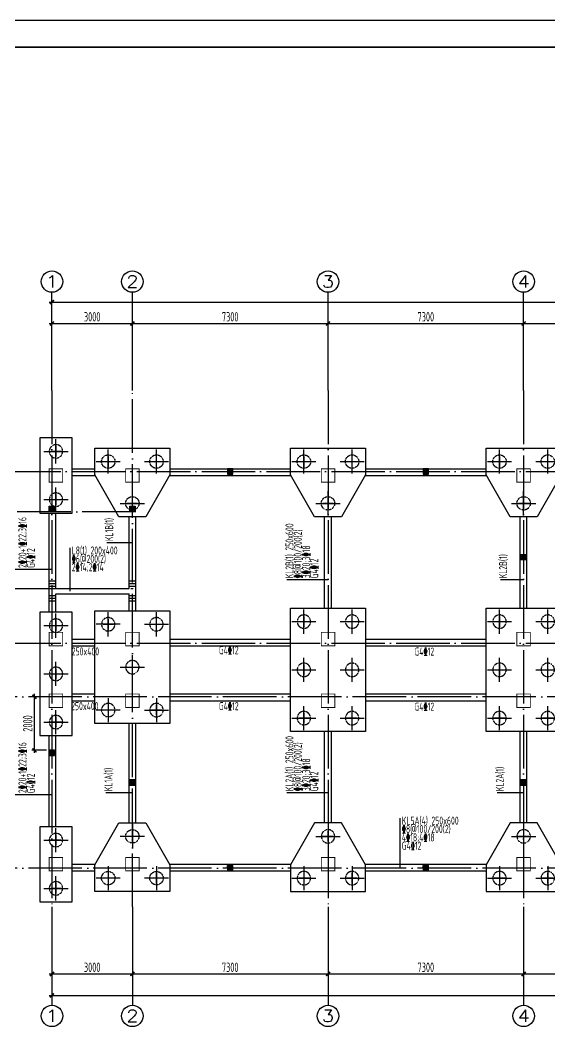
# Model space of a CAD drawing. Extents: x -472319 to -112444, y -516749 to -5704.
# Drawn here: x -418415 to -398671, y -236337 to -198211 of the extents above; entities that cross this region are included whole.
import ezdxf
from ezdxf.enums import TextEntityAlignment as Align

# ---------------------------------------------------------------- set-up
doc = ezdxf.new("R2010")
doc.units = 0
doc.header["$LTSCALE"] = 100
doc.header["$MEASUREMENT"] = 0
for name, pattern in [('CENTER', [2, 1.25, -0.25, 0.25, -0.25]), ('DASHED', [0.75, 0.5, -0.25]), ('DOTE', [2.42, 2, -0.2, 0.02, -0.2])]:
    doc.linetypes.add(name, pattern=pattern)
for name, color, linetype in [('AXIS', 3, 'Continuous'), ('AXIS_TEXT', 7, 'Continuous'), ('COLUMN', 9, 'Continuous'), ('CT', 255, 'Continuous'), ('DOTE', 1, 'CENTER'), ('FRAME', 3, 'Continuous'), ('PILE_DASH', 9, 'DASHED'), ('S_BEAM', 4, 'Continuous'), ('S_BEAMDIMLOCAL', 7, 'Continuous'), ('S_BEAMDIMMASS', 2, 'Continuous'), ('S_BEAMDIMMASSVER', 2, 'Continuous'), ('S_SUBBEAMHOOP', 1, 'Continuous'), ('填充', 8, 'Continuous'), ('柱', 2, 'Continuous'), ('桩线', 3, 'Continuous')]:
    doc.layers.add(name, color=color, linetype=linetype)
doc.styles.add('_TCH_AXIS', font='COMPLEX', dxfattribs={"bigfont": 'GBCBIG'})
doc.styles.add('COMPLEX', font='COMPLEX')
doc.styles.add('HZ', font='tssdeng.shx', dxfattribs={"width": 0.6, "height": 350, "bigfont": 'a.shx'})
doc.styles.get("Standard").update_dxf_attribs({"font": 'tssdeng.shx', "width": 0.6, "bigfont": 'a.shx'})
doc.dimstyles.new('DIMN', dxfattribs={"dimtxt": 350, "dimasz": 150, "dimexe": 100, "dimexo": 100, "dimgap": 75, "dimtad": 1, "dimdec": 0, "dimzin": 0, "dimdsep": 46, "dimtxsty": 'HZ', "dimblk": 'ARCHTICK', "dimcen": 0.09, "dimdle": 100, "dimclrd": 3, "dimclre": 3, "dimclrt": 7, "dimazin": 2, "dimtfac": 1, "dimtdec": 0, "dimtmove": 2, "dimatfit": 3, "dimldrblk": 'ARCHTICK', "dimfxl": 1, "dimtolj": 1, "dimtzin": 0, "dimarcsym": 0})
pattern_1 = [(45, (-450775.82832, -40996.89045), (-0.08838834765, 0.08838834765), [])]

# ---------------------------------------------------------------- blocks, each defined once
blk = doc.blocks.new('_ArchTick')
at = {"color": 0, "linetype": 'ByBlock', "const_width": 0.4}
blk.add_lwpolyline([(-0.5, -0.5), (0.5, 0.5)], dxfattribs=at)
blk = doc.blocks.new('*D288')
at = {"layer": 'AXIS', "color": 3, "lineweight": -2, "transparency": 16777216}
for p, q in [((-417338, -209515), (-414138, -209515)), ((-417238, -211915), (-417238, -209415)), ((-414238, -211915), (-414238, -209415))]:
    blk.add_line(p, q, dxfattribs=at)
at = {"layer": 'Defpoints', "color": 0, "transparency": 16777216}
for p in [(-414238, -209515), (-417238, -212015), (-414238, -212015)]:
    blk.add_point(p, dxfattribs=at)
at = {"layer": 'AXIS', "color": 3, "lineweight": -2, "transparency": 16777216, "xscale": 150, "yscale": 150, "zscale": 150, "rotation": 180}
blk.add_blockref('_ArchTick', (-417238, -209515), dxfattribs=at)
at = {"layer": 'AXIS', "color": 3, "lineweight": -2, "transparency": 16777216, "xscale": 150, "yscale": 150, "zscale": 150}
blk.add_blockref('_ArchTick', (-414238, -209515), dxfattribs=at)
at = {"layer": 'AXIS', "color": 7, "transparency": 16777216, "insert": (-415738, -209265), "char_height": 350, "attachment_point": 5, "style": 'HZ'}
blk.add_mtext('\\A1;3000', dxfattribs=at)
blk = doc.blocks.new('*D289')
at = {"layer": 'AXIS', "color": 3, "lineweight": -2, "transparency": 16777216}
for p, q in [((-414338, -209515), (-406838, -209515)), ((-414238, -211915), (-414238, -209415)), ((-406938, -211915), (-406938, -209415))]:
    blk.add_line(p, q, dxfattribs=at)
at = {"layer": 'Defpoints', "color": 0, "transparency": 16777216}
for p in [(-406938, -209515), (-414238, -212015), (-406938, -212015)]:
    blk.add_point(p, dxfattribs=at)
at = {"layer": 'AXIS', "color": 3, "lineweight": -2, "transparency": 16777216, "xscale": 150, "yscale": 150, "zscale": 150, "rotation": 180}
blk.add_blockref('_ArchTick', (-414238, -209515), dxfattribs=at)
at = {"layer": 'AXIS', "color": 3, "lineweight": -2, "transparency": 16777216, "xscale": 150, "yscale": 150, "zscale": 150}
blk.add_blockref('_ArchTick', (-406938, -209515), dxfattribs=at)
at = {"layer": 'AXIS', "color": 7, "transparency": 16777216, "insert": (-410588, -209265), "char_height": 350, "attachment_point": 5, "style": 'HZ'}
blk.add_mtext('\\A1;7300', dxfattribs=at)
blk = doc.blocks.new('*D290')
at = {"layer": 'AXIS', "color": 3, "lineweight": -2, "transparency": 16777216}
for p, q in [((-407038, -209515), (-399538, -209515)), ((-406938, -211915), (-406938, -209415)), ((-399638, -211915), (-399638, -209415))]:
    blk.add_line(p, q, dxfattribs=at)
at = {"layer": 'Defpoints', "color": 0, "transparency": 16777216}
for p in [(-399638, -209515), (-406938, -212015), (-399638, -212015)]:
    blk.add_point(p, dxfattribs=at)
at = {"layer": 'AXIS', "color": 3, "lineweight": -2, "transparency": 16777216, "xscale": 150, "yscale": 150, "zscale": 150, "rotation": 180}
blk.add_blockref('_ArchTick', (-406938, -209515), dxfattribs=at)
at = {"layer": 'AXIS', "color": 3, "lineweight": -2, "transparency": 16777216, "xscale": 150, "yscale": 150, "zscale": 150}
blk.add_blockref('_ArchTick', (-399638, -209515), dxfattribs=at)
at = {"layer": 'AXIS', "color": 7, "transparency": 16777216, "insert": (-403288, -209265), "char_height": 350, "attachment_point": 5, "style": 'HZ'}
blk.add_mtext('\\A1;7300', dxfattribs=at)
blk = doc.blocks.new('*D291')
at = {"layer": 'AXIS', "color": 3, "lineweight": -2, "transparency": 16777216}
for p, q in [((-399738, -209515), (-392238, -209515)), ((-399638, -211915), (-399638, -209415)), ((-392338, -211915), (-392338, -209415))]:
    blk.add_line(p, q, dxfattribs=at)
at = {"layer": 'Defpoints', "color": 0, "transparency": 16777216}
for p in [(-392338, -209515), (-399638, -212015), (-392338, -212015)]:
    blk.add_point(p, dxfattribs=at)
at = {"layer": 'AXIS', "color": 3, "lineweight": -2, "transparency": 16777216, "xscale": 150, "yscale": 150, "zscale": 150, "rotation": 180}
blk.add_blockref('_ArchTick', (-399638, -209515), dxfattribs=at)
at = {"layer": 'AXIS', "color": 3, "lineweight": -2, "transparency": 16777216, "xscale": 150, "yscale": 150, "zscale": 150}
blk.add_blockref('_ArchTick', (-392338, -209515), dxfattribs=at)
at = {"layer": 'AXIS', "color": 7, "transparency": 16777216, "insert": (-395988, -209265), "char_height": 350, "attachment_point": 5, "style": 'HZ'}
blk.add_mtext('\\A1;7300', dxfattribs=at)
blk = doc.blocks.new('*D298')
at = {"layer": 'AXIS', "color": 3, "lineweight": -2, "transparency": 16777216}
for p, q in [((-417338, -208715), (-357338, -208715)), ((-417238, -211915), (-417238, -208615)), ((-357438, -211915), (-357438, -208615))]:
    blk.add_line(p, q, dxfattribs=at)
at = {"layer": 'Defpoints', "color": 0, "transparency": 16777216}
for p in [(-357438, -208715), (-417238, -212015), (-357438, -212015)]:
    blk.add_point(p, dxfattribs=at)
at = {"layer": 'AXIS', "color": 3, "lineweight": -2, "transparency": 16777216, "xscale": 150, "yscale": 150, "zscale": 150, "rotation": 180}
blk.add_blockref('_ArchTick', (-417238, -208715), dxfattribs=at)
at = {"layer": 'AXIS', "color": 3, "lineweight": -2, "transparency": 16777216, "xscale": 150, "yscale": 150, "zscale": 150}
blk.add_blockref('_ArchTick', (-357438, -208715), dxfattribs=at)
at = {"layer": 'AXIS', "color": 7, "transparency": 16777216, "insert": (-387338, -208465), "char_height": 350, "attachment_point": 5, "style": 'HZ'}
blk.add_mtext('\\A1;59800', dxfattribs=at)
blk = doc.blocks.new('*D303')
at = {"layer": 'AXIS', "color": 3, "lineweight": -2, "transparency": 16777216}
for p, q in [((-417238, -231379), (-417238, -233879)), ((-414238, -231379), (-414238, -233879)), ((-417338, -233779), (-414138, -233779))]:
    blk.add_line(p, q, dxfattribs=at)
at = {"layer": 'Defpoints', "color": 0, "transparency": 16777216}
for p in [(-417238, -231279), (-414238, -231279), (-414238, -233779)]:
    blk.add_point(p, dxfattribs=at)
at = {"layer": 'AXIS', "color": 3, "lineweight": -2, "transparency": 16777216, "xscale": 150, "yscale": 150, "zscale": 150, "rotation": 180}
blk.add_blockref('_ArchTick', (-417238, -233779), dxfattribs=at)
at = {"layer": 'AXIS', "color": 3, "lineweight": -2, "transparency": 16777216, "xscale": 150, "yscale": 150, "zscale": 150}
blk.add_blockref('_ArchTick', (-414238, -233779), dxfattribs=at)
at = {"layer": 'AXIS', "color": 7, "transparency": 16777216, "insert": (-415738, -233529), "char_height": 350, "attachment_point": 5, "style": 'HZ'}
blk.add_mtext('\\A1;3000', dxfattribs=at)
blk = doc.blocks.new('*D304')
at = {"layer": 'AXIS', "color": 3, "lineweight": -2, "transparency": 16777216}
for p, q in [((-414238, -231379), (-414238, -233879)), ((-406938, -231379), (-406938, -233879)), ((-414338, -233779), (-406838, -233779))]:
    blk.add_line(p, q, dxfattribs=at)
at = {"layer": 'Defpoints', "color": 0, "transparency": 16777216}
for p in [(-414238, -231279), (-406938, -231279), (-406938, -233779)]:
    blk.add_point(p, dxfattribs=at)
at = {"layer": 'AXIS', "color": 3, "lineweight": -2, "transparency": 16777216, "xscale": 150, "yscale": 150, "zscale": 150, "rotation": 180}
blk.add_blockref('_ArchTick', (-414238, -233779), dxfattribs=at)
at = {"layer": 'AXIS', "color": 3, "lineweight": -2, "transparency": 16777216, "xscale": 150, "yscale": 150, "zscale": 150}
blk.add_blockref('_ArchTick', (-406938, -233779), dxfattribs=at)
at = {"layer": 'AXIS', "color": 7, "transparency": 16777216, "insert": (-410588, -233529), "char_height": 350, "attachment_point": 5, "style": 'HZ'}
blk.add_mtext('\\A1;7300', dxfattribs=at)
blk = doc.blocks.new('*D305')
at = {"layer": 'AXIS', "color": 3, "lineweight": -2, "transparency": 16777216}
for p, q in [((-406938, -231379), (-406938, -233879)), ((-399638, -231379), (-399638, -233879)), ((-407038, -233779), (-399538, -233779))]:
    blk.add_line(p, q, dxfattribs=at)
at = {"layer": 'Defpoints', "color": 0, "transparency": 16777216}
for p in [(-406938, -231279), (-399638, -231279), (-399638, -233779)]:
    blk.add_point(p, dxfattribs=at)
at = {"layer": 'AXIS', "color": 3, "lineweight": -2, "transparency": 16777216, "xscale": 150, "yscale": 150, "zscale": 150, "rotation": 180}
blk.add_blockref('_ArchTick', (-406938, -233779), dxfattribs=at)
at = {"layer": 'AXIS', "color": 3, "lineweight": -2, "transparency": 16777216, "xscale": 150, "yscale": 150, "zscale": 150}
blk.add_blockref('_ArchTick', (-399638, -233779), dxfattribs=at)
at = {"layer": 'AXIS', "color": 7, "transparency": 16777216, "insert": (-403288, -233529), "char_height": 350, "attachment_point": 5, "style": 'HZ'}
blk.add_mtext('\\A1;7300', dxfattribs=at)
blk = doc.blocks.new('*D306')
at = {"layer": 'AXIS', "color": 3, "lineweight": -2, "transparency": 16777216}
for p, q in [((-399638, -231379), (-399638, -233879)), ((-392338, -231379), (-392338, -233879)), ((-399738, -233779), (-392238, -233779))]:
    blk.add_line(p, q, dxfattribs=at)
at = {"layer": 'Defpoints', "color": 0, "transparency": 16777216}
for p in [(-399638, -231279), (-392338, -231279), (-392338, -233779)]:
    blk.add_point(p, dxfattribs=at)
at = {"layer": 'AXIS', "color": 3, "lineweight": -2, "transparency": 16777216, "xscale": 150, "yscale": 150, "zscale": 150, "rotation": 180}
blk.add_blockref('_ArchTick', (-399638, -233779), dxfattribs=at)
at = {"layer": 'AXIS', "color": 3, "lineweight": -2, "transparency": 16777216, "xscale": 150, "yscale": 150, "zscale": 150}
blk.add_blockref('_ArchTick', (-392338, -233779), dxfattribs=at)
at = {"layer": 'AXIS', "color": 7, "transparency": 16777216, "insert": (-395988, -233529), "char_height": 350, "attachment_point": 5, "style": 'HZ'}
blk.add_mtext('\\A1;7300', dxfattribs=at)
blk = doc.blocks.new('*D312')
at = {"layer": 'AXIS', "color": 3, "lineweight": -2, "transparency": 16777216}
for p, q in [((-417238, -231379), (-417238, -234679)), ((-357438, -231379), (-357438, -234679)), ((-417338, -234579), (-357338, -234579))]:
    blk.add_line(p, q, dxfattribs=at)
at = {"layer": 'Defpoints', "color": 0, "transparency": 16777216}
for p in [(-417238, -231279), (-357438, -231279), (-357438, -234579)]:
    blk.add_point(p, dxfattribs=at)
at = {"layer": 'AXIS', "color": 3, "lineweight": -2, "transparency": 16777216, "xscale": 150, "yscale": 150, "zscale": 150, "rotation": 180}
blk.add_blockref('_ArchTick', (-417238, -234579), dxfattribs=at)
at = {"layer": 'AXIS', "color": 3, "lineweight": -2, "transparency": 16777216, "xscale": 150, "yscale": 150, "zscale": 150}
blk.add_blockref('_ArchTick', (-357438, -234579), dxfattribs=at)
at = {"layer": 'AXIS', "color": 7, "transparency": 16777216, "insert": (-387338, -234329), "char_height": 350, "attachment_point": 5, "style": 'HZ'}
blk.add_mtext('\\A1;59800', dxfattribs=at)
blk = doc.blocks.new('_AXISO')
blk.add_circle((0, 0), 0.5)
at = {"layer": 'AXIS_TEXT', "style": 'COMPLEX', "width": 1.041667}
blk.add_attdef('A', text='', height=0.56, dxfattribs=at).set_placement((-0.25, -0.28), (0.25, -0.28), align=Align.FIT)
blk = doc.blocks.new('A$C513F5855')
at = {"layer": 'CT', "ltscale": 10, "elevation": 0}
blk.add_lwpolyline([(2800, 1200), (0, 1200), (0, 0), (2800, 0), (2800, 1200), (2800, 1200)], dxfattribs=at)
at = {"layer": 'Defpoints', "ltscale": 0.5}
blk.add_point((1400, 600, 0), dxfattribs=at)
at = {"layer": 'PILE_DASH', "ltscale": 0.2, "elevation": 0}
for points in [[(500, 350, 1), (500, 850, 1)], [(2300, 350, 1), (2300, 850, 1)]]:
    blk.add_lwpolyline(points, format="xyb", close=True, dxfattribs=at)
at = {"layer": '桩线', "ltscale": 10}
for p, q in [((500, 150, 0), (500, 1050, 0)), ((2300, 150, 0), (2300, 1050, 0)), ((950, 600, 0), (50, 600, 0)), ((2750, 600, 0), (1850, 600, 0))]:
    blk.add_line(p, q, dxfattribs=at)
at = {"layer": '桩线', "const_width": 50, "elevation": 0}
for points in [[(500, 800), (500, 400)], [(2300, 800), (2300, 400)], [(300, 600), (700, 600)], [(2100, 600), (2500, 600)]]:
    blk.add_lwpolyline(points, dxfattribs=at)
blk = doc.blocks.new('A$C75B14074')
at = {"layer": 'CT'}
blk.add_lwpolyline([(1900, 2559), (900, 2559), (0, 1000), (0, 0), (2800, 0), (2800, 1000), (1900, 2559)], dxfattribs=at)
at = {"layer": 'Defpoints', "ltscale": 0.5}
blk.add_point((1400, 1020), dxfattribs=at)
at = {"layer": 'PILE_DASH', "ltscale": 0.2}
for points in [[(1400, 2309, 1), (1400, 1809, 1)], [(500, 750, 1), (500, 250, 1)], [(2300, 750, 1), (2300, 250, 1)]]:
    blk.add_lwpolyline(points, format="xyb", close=True, dxfattribs=at)
at = {"layer": '桩线', "ltscale": 10}
for p, q in [((1400, 2509), (1400, 1609)), ((950, 2059), (1850, 2059)), ((500, 950), (500, 50)), ((2300, 950), (2300, 50)), ((50, 500), (950, 500)), ((1850, 500), (2750, 500))]:
    blk.add_line(p, q, dxfattribs=at)
at = {"layer": '桩线', "const_width": 50}
for points in [[(1600, 2059), (1200, 2059)], [(1400, 1859), (1400, 2259)], [(700, 500), (300, 500)], [(500, 300), (500, 700)], [(2500, 500), (2100, 500)], [(2300, 300), (2300, 700)]]:
    blk.add_lwpolyline(points, dxfattribs=at)
blk = doc.blocks.new('A$C28571D46')
at = {"layer": 'CT'}
blk.add_lwpolyline([(2800, 0), (0, 0), (0, 0), (0, 4600), (2800, 4600), (2800, 0), (2800, 0)], dxfattribs=at)
at = {"layer": 'Defpoints', "ltscale": 0.5}
blk.add_point((1400, 2300), dxfattribs=at)
at = {"layer": 'PILE_DASH', "ltscale": 0.2}
for points in [[(500, 3850, -1), (500, 4350, -1)], [(2300, 3850, -1), (2300, 4350, -1)], [(500, 2050, -1), (500, 2550, -1)], [(2300, 2050, -1), (2300, 2550, -1)], [(500, 250, -1), (500, 750, -1)], [(2300, 250, -1), (2300, 750, -1)]]:
    blk.add_lwpolyline(points, format="xyb", close=True, dxfattribs=at)
at = {"layer": '桩线', "ltscale": 10}
for p, q in [((500, 3650), (500, 4550)), ((2300, 3650), (2300, 4550)), ((50, 4100), (950, 4100)), ((1850, 4100), (2750, 4100)), ((500, 1850), (500, 2750)), ((2300, 1850), (2300, 2750)), ((50, 2300), (950, 2300)), ((1850, 2300), (2750, 2300)), ((500, 50), (500, 950)), ((2300, 50), (2300, 950)), ((50, 500), (950, 500)), ((1850, 500), (2750, 500))]:
    blk.add_line(p, q, dxfattribs=at)
at = {"layer": '桩线', "const_width": 50}
for points in [[(500, 4300), (500, 3900)], [(2300, 4300), (2300, 3900)], [(700, 4100), (300, 4100)], [(2500, 4100), (2100, 4100)], [(700, 2300), (300, 2300)], [(500, 2500), (500, 2100)], [(2500, 2300), (2100, 2300)], [(2300, 2500), (2300, 2100)], [(700, 500), (300, 500)], [(500, 700), (500, 300)], [(2500, 500), (2100, 500)], [(2300, 700), (2300, 300)]]:
    blk.add_lwpolyline(points, dxfattribs=at)
blk = doc.blocks.new('A$C3DAA499E')
at = {"layer": 'CT', "ltscale": 10}
for p, q in [((0, 4200), (2800, 4200)), ((0, 0), (0, 4200)), ((2800, 4200), (2800, 0)), ((2800, 0), (0, 0))]:
    blk.add_line(p, q, dxfattribs=at)
at = {"layer": 'PILE_DASH', "ltscale": 0.2}
for points in [[(750, 3700, -1), (250, 3700, -1)], [(2050, 3700, 1), (2550, 3700, 1)], [(1150, 2100, 1), (1650, 2100, 1)], [(750, 500, 1), (250, 500, 1)], [(2050, 500, -1), (2550, 500, -1)]]:
    blk.add_lwpolyline(points, format="xyb", close=True, dxfattribs=at)
at = {"layer": '桩线', "ltscale": 10}
for p, q in [((500, 3250), (500, 4150)), ((2300, 3250), (2300, 4150)), ((950, 3700), (50, 3700)), ((1850, 3700), (2750, 3700)), ((1400, 1650), (1400, 2550)), ((950, 2100), (1850, 2100)), ((500, 950), (500, 50)), ((2300, 950), (2300, 50)), ((950, 500), (50, 500)), ((1850, 500), (2750, 500))]:
    blk.add_line(p, q, dxfattribs=at)
at = {"layer": '桩线', "const_width": 50}
for points in [[(500, 3900), (500, 3500)], [(2300, 3900), (2300, 3500)], [(300, 3700), (700, 3700)], [(2500, 3700), (2100, 3700)], [(1400, 2300), (1400, 1900)], [(1600, 2100), (1200, 2100)], [(300, 500), (700, 500)], [(500, 300), (500, 700)], [(2500, 500), (2100, 500)], [(2300, 300), (2300, 700)]]:
    blk.add_lwpolyline(points, dxfattribs=at)
blk = doc.blocks.new('A$C78BD2B57')
at = {"layer": 'CT', "ltscale": 10}
blk.add_lwpolyline([(1200, 0), (1200, 4600), (0, 4600), (0, 0), (1200, 0), (1200, 0)], dxfattribs=at)
at = {"layer": 'PILE_DASH', "ltscale": 0.2}
for points in [[(350, 4100, 1), (850, 4100, 1)], [(350, 2300, 1), (850, 2300, 1)], [(350, 500, 1), (850, 500, 1)]]:
    blk.add_lwpolyline(points, format="xyb", close=True, dxfattribs=at)
at = {"layer": '桩线', "ltscale": 10}
for p, q in [((600, 3650), (600, 4550)), ((150, 4100), (1050, 4100)), ((600, 1850), (600, 2750)), ((150, 2300), (1050, 2300)), ((600, 50), (600, 950)), ((150, 500), (1050, 500))]:
    blk.add_line(p, q, dxfattribs=at)
at = {"layer": '桩线', "const_width": 50}
for points in [[(600, 4300), (600, 3900)], [(800, 4100), (400, 4100)], [(800, 2300), (400, 2300)], [(600, 2500), (600, 2100)], [(800, 500), (400, 500)], [(600, 700), (600, 300)]]:
    blk.add_lwpolyline(points, dxfattribs=at)
blk = doc.blocks.new('A$C20674F94')
at = {"layer": 'FRAME'}
for p, q in [((84100, 59400), (0, 59400)), ((83100, 58400), (2500, 58400))]:
    blk.add_line(p, q, dxfattribs=at)
at = {"layer": 'FRAME', "const_width": 50}
blk.add_lwpolyline([(2500, 58400), (83100, 58400), (83100, 1000), (2500, 1000), (2500, 58400)], dxfattribs=at)
blk = doc.blocks.new('*D596')
at = {"layer": 'Defpoints', "color": 0, "transparency": 16777216}
for p in [(-417892, -223435), (-417338, -223435), (-417338, -225435)]:
    blk.add_point(p, dxfattribs=at)
at = {"layer": '填充', "color": 3, "lineweight": -2, "transparency": 16777216}
for p, q in [((-417892, -225535), (-417892, -223335)), ((-417438, -223435), (-417992, -223435)), ((-417438, -225435), (-417992, -225435))]:
    blk.add_line(p, q, dxfattribs=at)
at = {"layer": '填充', "color": 3, "lineweight": -2, "transparency": 16777216, "xscale": 150, "yscale": 150, "zscale": 150}
for p, rotation in [((-417892, -223435), 90), ((-417892, -225435), 270)]:
    blk.add_blockref('_ArchTick', p, dxfattribs=dict(at, rotation=rotation))
at = {"layer": '填充', "color": 7, "transparency": 16777216, "insert": (-418142, -224435), "char_height": 350, "attachment_point": 5, "rotation": 90, "style": 'HZ'}
blk.add_mtext('\\A1;2000', dxfattribs=at)

msp = doc.modelspace()

# ---------------------------------------------------------------- hatches: boundary and pattern name
at = {"layer": 'COLUMN'}
h = msp.add_hatch(dxfattribs=at)
h.set_pattern_fill('ANSI31', color=0)
h.set_pattern_definition([(45, (-461725.82832, -29396.88947), (-0.08838834765, 0.08838834765), [])])
h.paths.add_polyline_path([(-410688.328, -215134.889), (-410488.328, -215134.889), (-410488.328, -214934.889), (-410688.328, -214934.889)])
h = msp.add_hatch(dxfattribs=at)
h.set_pattern_fill('ANSI31', color=0)
h.set_pattern_definition([(45, (-454425.82832, -29396.88947), (-0.08838834765, 0.08838834765), [])])
h.paths.add_polyline_path([(-403388.328, -215134.889), (-403188.328, -215134.889), (-403188.328, -214934.889), (-403388.328, -214934.889)])
h = msp.add_hatch(dxfattribs=at)
h.set_pattern_fill('ANSI31', color=0)
h.set_pattern_definition([(45, (-408575.82832, -30796.89045), (-0.08838834765, 0.08838834765), [])])
h.paths.add_polyline_path([(-417138.328, -216534.89), (-417338.328, -216534.89), (-417338.328, -216334.89), (-417138.328, -216334.89)])
h = msp.add_hatch(dxfattribs=at)
h.set_pattern_fill('ANSI31', color=0)
h.set_pattern_definition([(45, (-411575.82832, -30796.89045), (-0.08838834765, 0.08838834765), [])])
h.paths.add_polyline_path([(-414138.328, -216534.89), (-414338.328, -216534.89), (-414338.328, -216334.89), (-414138.328, -216334.89)])
h = msp.add_hatch(dxfattribs=at)
h.set_pattern_fill('ANSI31', color=0)
h.set_pattern_definition(pattern_1)
h.paths.add_polyline_path([(-399738.328, -218134.887), (-399538.328, -218134.887), (-399538.328, -218334.887), (-399738.328, -218334.887)])
h = msp.add_hatch(dxfattribs=at)
h.set_pattern_fill('ANSI31', color=0)
h.set_pattern_definition([(45, (-468375.82832, -39896.89045), (-0.08838834765, 0.08838834765), [])])
h.paths.add_polyline_path([(-417338.328, -225634.89), (-417138.328, -225634.89), (-417138.328, -225434.89), (-417338.328, -225434.89)])
h = msp.add_hatch(dxfattribs=at)
h.set_pattern_fill('ANSI31', color=0)
h.set_pattern_definition([(45, (-465375.82832, -40996.89045), (-0.08838834765, 0.08838834765), [])])
h.paths.add_polyline_path([(-414338.328, -226734.89), (-414138.328, -226734.89), (-414138.328, -226534.89), (-414338.328, -226534.89)])
h = msp.add_hatch(dxfattribs=at)
h.set_pattern_fill('ANSI31', color=0)
h.set_pattern_definition(pattern_1)
h.paths.add_polyline_path([(-399738.328, -226734.89), (-399538.328, -226734.89), (-399538.328, -226534.89), (-399738.328, -226534.89)])
h = msp.add_hatch(dxfattribs=at)
h.set_pattern_fill('ANSI31', color=0)
h.set_pattern_definition([(45, (-461725.82832, -44196.89045), (-0.08838834765, 0.08838834765), [])])
h.paths.add_polyline_path([(-410688.328, -229934.89), (-410488.328, -229934.89), (-410488.328, -229734.89), (-410688.328, -229734.89)])
h = msp.add_hatch(dxfattribs=at)
h.set_pattern_fill('ANSI31', color=0)
h.set_pattern_definition([(45, (-454425.82832, -44196.89045), (-0.08838834765, 0.08838834765), [])])
h.paths.add_polyline_path([(-403388.328, -229934.89), (-403188.328, -229934.89), (-403188.328, -229734.89), (-403388.328, -229734.89)])

# ---------------------------------------------------------------- linework, layer by layer
at = {"layer": 'AXIS'}
for p, q in [((-417238.328, -212015.242), (-417238.328, -208350.947)), ((-414238.328, -212015.242), (-414238.328, -208350.947)), ((-406938.328, -212015.242), (-406938.328, -208350.947)), ((-399638.328, -212015.242), (-399638.328, -208350.947)), ((-417238.328, -231278.782), (-417238.328, -234943.078)), ((-414238.328, -231278.782), (-414238.328, -234943.078)), ((-406938.328, -231278.782), (-406938.328, -234943.078)), ((-399638.328, -231278.782), (-399638.328, -234943.078))]:
    msp.add_line(p, q, dxfattribs=at)
at = {"layer": 'COLUMN', "color": 0}
for points in [[(-410688.328, -215134.889), (-410488.328, -215134.889), (-410488.328, -214934.889), (-410688.328, -214934.889)], [(-403388.328, -215134.889), (-403188.328, -215134.889), (-403188.328, -214934.889), (-403388.328, -214934.889)], [(-417138.328, -216534.89), (-417338.328, -216534.89), (-417338.328, -216334.89), (-417138.328, -216334.89)], [(-414138.328, -216534.89), (-414338.328, -216534.89), (-414338.328, -216334.89), (-414138.328, -216334.89)], [(-399738.328, -218134.887), (-399538.328, -218134.887), (-399538.328, -218334.887), (-399738.328, -218334.887)], [(-417338.328, -225634.89), (-417138.328, -225634.89), (-417138.328, -225434.89), (-417338.328, -225434.89)], [(-414338.328, -226734.89), (-414138.328, -226734.89), (-414138.328, -226534.89), (-414338.328, -226534.89)], [(-399738.328, -226734.89), (-399538.328, -226734.89), (-399538.328, -226534.89), (-399738.328, -226534.89)], [(-410688.328, -229934.89), (-410488.328, -229934.89), (-410488.328, -229734.89), (-410688.328, -229734.89)], [(-403388.328, -229934.89), (-403188.328, -229934.89), (-403188.328, -229734.89), (-403388.328, -229734.89)]]:
    msp.add_lwpolyline(points, close=True, dxfattribs=at)
at = {"layer": 'DOTE', "linetype": 'DOTE', "ltscale": 10}
for p, q in [((-417238.328, -212015.242), (-417238.328, -231278.782)), ((-414238.328, -231278.782), (-414238.328, -212015.242)), ((-406938.328, -212015.242), (-406938.328, -231278.782)), ((-399638.328, -212015.242), (-399638.328, -231278.782)), ((-418912.147, -215034.89), (-355619.518, -215034.89)), ((-414113.328, -216534.89), (-419057.139, -216534.89)), ((-418912.147, -219394.89), (-414238.328, -219394.89)), ((-418912.147, -221434.89), (-355619.518, -221434.89)), ((-355619.518, -223434.89), (-418912.147, -223434.89)), ((-355619.518, -229834.89), (-418912.147, -229834.89))]:
    msp.add_line(p, q, dxfattribs=at)
at = {"layer": 'S_BEAM'}
for p, q in [((-416488.328, -214934.889), (-415638.328, -214934.889)), ((-412838.328, -214934.889), (-408338.328, -214934.889)), ((-405538.328, -214934.889), (-401038.328, -214934.889)), ((-416488.328, -215184.889), (-415627.005, -215184.889)), ((-412849.652, -215184.889), (-408327.005, -215184.889)), ((-405549.652, -215184.889), (-401027.005, -215184.889)), ((-417338.33, -219494.89), (-417338.33, -216584.89)), ((-417088.33, -219394.89), (-417088.33, -216584.89)), ((-414363.33, -219394.89), (-414363.33, -216724.122)), ((-414113.33, -219494.89), (-414113.33, -216724.122)), ((-407063.33, -220134.889), (-407063.33, -216724.122)), ((-406813.33, -220134.889), (-406813.33, -216724.122)), ((-399763.33, -220134.889), (-399763.33, -216724.122)), ((-399513.33, -220134.889), (-399513.33, -216724.122)), ((-417338.33, -220284.89), (-417338.33, -219494.89)), ((-417088.33, -219394.89), (-414363.33, -219394.89)), ((-417088.33, -220284.89), (-417088.33, -219594.89)), ((-417088.33, -219594.89), (-414363.33, -219594.89)), ((-414363.33, -220234.89), (-414363.33, -219594.89)), ((-414113.33, -220234.89), (-414113.33, -219494.89)), ((-416488.328, -221284.89), (-415638.325, -221284.89)), ((-412838.328, -221284.89), (-408338.328, -221284.89)), ((-405538.328, -221284.89), (-401038.328, -221284.89)), ((-416488.328, -221534.89), (-415638.325, -221534.89)), ((-412838.328, -221534.89), (-408338.328, -221534.89)), ((-405538.328, -221534.89), (-401038.328, -221534.89)), ((-416488.328, -223334.89), (-415638.325, -223334.89)), ((-412838.328, -223334.89), (-408338.328, -223334.89)), ((-405538.328, -223334.89), (-401038.328, -223334.89)), ((-416488.328, -223584.89), (-415638.325, -223584.89)), ((-412838.328, -223584.89), (-408338.328, -223584.89)), ((-405538.328, -223584.89), (-401038.328, -223584.89)), ((-414363.33, -228145.659), (-414363.33, -224434.89)), ((-414113.33, -228145.659), (-414113.33, -224434.89)), ((-417338.33, -228284.89), (-417338.33, -224884.89)), ((-417088.33, -228284.89), (-417088.33, -224884.89)), ((-407063.33, -228145.659), (-407063.33, -224734.889)), ((-406813.33, -228145.659), (-406813.33, -224734.889)), ((-399763.33, -228145.659), (-399763.33, -224734.889)), ((-399513.33, -228145.659), (-399513.33, -224734.889)), ((-416488.328, -229684.89), (-415627.004, -229684.89)), ((-412849.653, -229684.89), (-408327.004, -229684.89)), ((-405549.653, -229684.89), (-401027.004, -229684.89)), ((-416488.328, -229934.89), (-415638.328, -229934.89)), ((-412838.328, -229934.89), (-408338.328, -229934.89)), ((-405538.328, -229934.89), (-401038.328, -229934.89))]:
    msp.add_line(p, q, dxfattribs=at)
at = {"layer": 'S_BEAMDIMMASS'}
for p, q in [((-416561.83, -219494.89), (-416561.83, -217888.64)), ((-404245, -229834.89), (-404245, -227966.14))]:
    msp.add_line(p, q, dxfattribs=at)
at = {"layer": 'S_BEAMDIMMASSVER'}
for p, q in [((-414238.33, -217693), (-415196.75, -217693)), ((-417213.33, -218694.5), (-419057.08, -218694.5)), ((-406938.33, -219081.5), (-408469.58, -219081.5)), ((-399637.33, -219081.5), (-400497.58, -219081.5)), ((-417213.33, -227096), (-419057.08, -227096)), ((-414238.33, -227022.5), (-415224.08, -227022.5)), ((-406938.33, -227022.5), (-408469.58, -227022.5)), ((-399637.33, -227022.5), (-400620.08, -227022.5))]:
    msp.add_line(p, q, dxfattribs=at)
at = {"layer": 'S_SUBBEAMHOOP', "const_width": 44.9}
for points in [[(-417338.33, -219119.89), (-417088.33, -219119.89)], [(-417338.33, -219219.89), (-417088.33, -219219.89)], [(-414363.33, -219119.89), (-414113.33, -219119.89)], [(-414363.33, -219219.89), (-414113.33, -219219.89)], [(-417338.33, -219319.89), (-417088.33, -219319.89)], [(-414363.33, -219319.89), (-414113.33, -219319.89)], [(-417338.33, -219669.89), (-417088.33, -219669.89)], [(-417338.33, -219769.89), (-417088.33, -219769.89)], [(-417338.33, -219869.89), (-417088.33, -219869.89)], [(-414363.33, -219669.89), (-414113.33, -219669.89)], [(-414363.33, -219769.89), (-414113.33, -219769.89)], [(-414363.33, -219869.89), (-414113.33, -219869.89)]]:
    msp.add_lwpolyline(points, dxfattribs=at)
at = {"layer": '柱', "color": 252, "const_width": 35}
for points in [[(-417338.328, -214934.89), (-416838.328, -214934.89), (-416838.328, -215434.89), (-417338.328, -215434.89)], [(-417338.328, -215434.89), (-416838.328, -215434.89), (-416838.328, -214934.89), (-417338.328, -214934.89)], [(-414488.328, -214934.89), (-413988.328, -214934.89), (-413988.328, -215434.89), (-414488.328, -215434.89)], [(-414488.328, -215434.89), (-413988.328, -215434.89), (-413988.328, -214934.89), (-414488.328, -214934.89)], [(-407188.328, -214934.89), (-406688.328, -214934.89), (-406688.328, -215434.89), (-407188.328, -215434.89)], [(-407188.328, -214934.89), (-406688.328, -214934.89), (-406688.328, -215434.89), (-407188.328, -215434.89)], [(-399888.328, -214934.89), (-399388.328, -214934.89), (-399388.328, -215434.89), (-399888.328, -215434.89)], [(-417338.328, -221034.89), (-416838.328, -221034.89), (-416838.328, -221534.89), (-417338.328, -221534.89)], [(-414488.328, -221034.89), (-413988.328, -221034.89), (-413988.328, -221534.89), (-414488.328, -221534.89)], [(-407188.328, -221034.89), (-406688.328, -221034.89), (-406688.328, -221534.89), (-407188.328, -221534.89)], [(-399888.328, -221034.89), (-399388.328, -221034.89), (-399388.328, -221534.89), (-399888.328, -221534.89)], [(-417338.328, -223834.89), (-416838.328, -223834.89), (-416838.328, -223334.89), (-417338.328, -223334.89)], [(-414488.328, -223834.89), (-413988.328, -223834.89), (-413988.328, -223334.89), (-414488.328, -223334.89)], [(-407188.328, -223834.89), (-406688.328, -223834.89), (-406688.328, -223334.89), (-407188.328, -223334.89)], [(-399888.328, -223834.89), (-399388.328, -223834.89), (-399388.328, -223334.89), (-399888.328, -223334.89)], [(-417338.328, -229934.89), (-416838.328, -229934.89), (-416838.328, -229434.89), (-417338.328, -229434.89)], [(-414488.328, -229934.89), (-413988.328, -229934.89), (-413988.328, -229434.89), (-414488.328, -229434.89)], [(-407188.328, -229934.89), (-406688.328, -229934.89), (-406688.328, -229434.89), (-407188.328, -229434.89)], [(-399888.328, -229934.89), (-399388.328, -229934.89), (-399388.328, -229434.89), (-399888.328, -229434.89)]]:
    msp.add_lwpolyline(points, close=True, dxfattribs=at)

# ---------------------------------------------------------------- block references
at = {"layer": 'AXIS'}
ref = msp.add_blockref('_AXISO', (-417238.328, -207950.947), dxfattribs=dict(at, xscale=800, yscale=800, zscale=800))
ref.add_attrib('A', '1', dxfattribs={"layer": 'AXIS_TEXT', "height": 452.548, "style": '_TCH_AXIS', "width": 2.333333}).set_placement((-417464.602, -208177.221), (-417012.054, -208177.221), align=Align.FIT)
ref = msp.add_blockref('_AXISO', (-414238.328, -207950.947), dxfattribs=dict(at, xscale=800, yscale=800, zscale=800))
ref.add_attrib('A', '2', dxfattribs={"layer": 'AXIS_TEXT', "height": 452.548, "style": '_TCH_AXIS', "width": 1.5}).set_placement((-414464.602, -208177.221), (-414012.054, -208177.221), align=Align.FIT)
ref = msp.add_blockref('_AXISO', (-406938.328, -207950.947), dxfattribs=dict(at, xscale=800, yscale=800, zscale=800))
ref.add_attrib('A', '3', dxfattribs={"layer": 'AXIS_TEXT', "height": 452.548, "style": '_TCH_AXIS', "width": 1.5}).set_placement((-407164.602, -208177.221), (-406712.054, -208177.221), align=Align.FIT)
ref = msp.add_blockref('_AXISO', (-399638.328, -207950.947), dxfattribs=dict(at, xscale=800, yscale=800, zscale=800))
ref.add_attrib('A', '4', dxfattribs={"layer": 'AXIS_TEXT', "height": 452.548, "style": '_TCH_AXIS', "width": 1.3125}).set_placement((-399864.602, -208177.221), (-399412.054, -208177.221), align=Align.FIT)
ref = msp.add_blockref('_AXISO', (-417238.328, -235343.078), dxfattribs=dict(at, xscale=800, yscale=800, zscale=800))
ref.add_attrib('A', '1', dxfattribs={"layer": 'AXIS_TEXT', "height": 452.548, "style": '_TCH_AXIS', "width": 2.333333}).set_placement((-417464.602, -235569.352), (-417012.054, -235569.352), align=Align.FIT)
ref = msp.add_blockref('_AXISO', (-414238.328, -235343.078), dxfattribs=dict(at, xscale=800, yscale=800, zscale=800))
ref.add_attrib('A', '2', dxfattribs={"layer": 'AXIS_TEXT', "height": 452.548, "style": '_TCH_AXIS', "width": 1.5}).set_placement((-414464.602, -235569.352), (-414012.054, -235569.352), align=Align.FIT)
ref = msp.add_blockref('_AXISO', (-406938.328, -235343.078), dxfattribs=dict(at, xscale=800, yscale=800, zscale=800))
ref.add_attrib('A', '3', dxfattribs={"layer": 'AXIS_TEXT', "height": 452.548, "style": '_TCH_AXIS', "width": 1.5}).set_placement((-407164.602, -235569.352), (-406712.054, -235569.352), align=Align.FIT)
ref = msp.add_blockref('_AXISO', (-399638.328, -235343.078), dxfattribs=dict(at, xscale=800, yscale=800, zscale=800))
ref.add_attrib('A', '4', dxfattribs={"layer": 'AXIS_TEXT', "height": 452.548, "style": '_TCH_AXIS', "width": 1.3125}).set_placement((-399864.602, -235569.352), (-399412.054, -235569.352), align=Align.FIT)
at = {"layer": '填充'}
msp.add_blockref('A$C20674F94', (-426539.499, -257610.5), dxfattribs=at)
at = {"layer": '填充', "color": 252, "rotation": 270}
for p in [(-417688.325, -213784.889, 0), (-417688.325, -228284.889, 0)]:
    msp.add_blockref('A$C513F5855', p, dxfattribs=at)
at = {"layer": '填充', "color": 252, "xscale": -1, "rotation": 180}
for p in [(-415638.331, -214165.274), (-408338.331, -214165.274), (-401038.331, -214165.274)]:
    msp.add_blockref('A$C75B14074', p, dxfattribs=at)
at = {"layer": '填充', "color": 252}
for name, p in [('A$C78BD2B57', (-417688.333, -224884.891)), ('A$C3DAA499E', (-415638.33, -224434.895)), ('A$C28571D46', (-408338.324, -224734.89)), ('A$C28571D46', (-401038.324, -224734.89)), ('A$C75B14074', (-408338.331, -230704.507)), ('A$C75B14074', (-401038.331, -230704.507))]:
    msp.add_blockref(name, p, dxfattribs=at)
at = {"layer": '填充', "color": 252, "xscale": -1}
msp.add_blockref('A$C75B14074', (-412838.326, -230704.507), dxfattribs=at)

# ---------------------------------------------------------------- texts
at = {"layer": 'S_BEAMDIMLOCAL', "width": 0.6}
for s, p in [('250x400', (-416500.005, -221896.89)), ('G4\x8412', (-411008.33, -221852.89)), ('G4\x8412', (-403708.33, -221900.89)), ('250x400', (-416522.33, -223938.39)), ('G4\x8412', (-411008.33, -223938.39)), ('G4\x8412', (-403708.33, -223954.39))]:
    msp.add_text(s, height=300, dxfattribs=at).set_placement(p)
at = {"layer": 'S_BEAMDIMMASS', "width": 0.6}
for s, p in [('L8(1) 200x400', (-416500.58, -218131.14)), ('2\x8414;2\x8414', (-416500.58, -218756.14)), ('\x846@200(2)', (-416500.58, -218443.64)), ('KL5A(4) 250x600', (-404183.75, -228208.64)), ('\x848@100/200(2)', (-404183.75, -228521.14)), ('4\x8418;4\x8418', (-404183.75, -228833.64)), ('G4\x8412', (-404183.75, -229146.14))]:
    msp.add_text(s, height=300, dxfattribs=at).set_placement(p)
at = {"layer": 'S_BEAMDIMMASSVER', "width": 0.6}
for s, p in [('KL1B(1)', (-414954.25, -217631.75)), ('2\x8420+1\x8422;3\x8416', (-418189.58, -218633.25)), ('KL2B(1) 250x600', (-408227.08, -219020.25)), ('\x848@100/200(2)', (-407914.58, -219020.25)), ('G4\x8412', (-417877.08, -218633.25)), ('3\x8420;3\x8418', (-407602.08, -219020.25)), ('G4\x8412', (-407302.58, -219020.25)), ('KL2B(1) ', (-400255.08, -219020.25)), ('KL2A(1) 250x600', (-408227.08, -226961.25)), ('2\x8420+1\x8422;3\x8416', (-418189.58, -227034.75)), ('\x848@100/200(2)', (-407914.58, -226961.25)), ('3\x8420;3\x8418', (-407602.08, -226961.25)), ('G4\x8412', (-417877.08, -227034.75)), ('KL1A(1) ', (-414981.58, -226961.25)), ('G4\x8412', (-407302.58, -226961.25)), ('KL2A(1) ', (-400377.58, -226961.25))]:
    msp.add_text(s, height=300, rotation=90, dxfattribs=at).set_placement(p)

# ---------------------------------------------------------------- dimensions: what is measured, and where the dimension line sits
at = {"layer": 'AXIS'}
for p1, p2, distance, picture, middle in [((-417238.328, -212015.242), (-357438.328, -212015.242), 3300, '*D298', (-387338.328, -208465.242)), ((-417238.328, -212015.242), (-414238.328, -212015.242), 2500, '*D288', (-415738.328, -209265.242)), ((-414238.328, -212015.242), (-406938.328, -212015.242), 2500, '*D289', (-410588.328, -209265.242)), ((-406938.328, -212015.242), (-399638.328, -212015.242), 2500, '*D290', (-403288.328, -209265.242)), ((-399638.328, -212015.242), (-392338.328, -212015.242), 2500, '*D291', (-395988.328, -209265.242)), ((-417238.328, -231278.782), (-414238.328, -231278.782), -2500, '*D303', (-415738.328, -233528.782)), ((-417238.328, -231278.782), (-357438.328, -231278.782), -3300, '*D312', (-387338.328, -234328.782)), ((-414238.328, -231278.782), (-406938.328, -231278.782), -2500, '*D304', (-410588.328, -233528.782)), ((-406938.328, -231278.782), (-399638.328, -231278.782), -2500, '*D305', (-403288.328, -233528.782)), ((-399638.328, -231278.782), (-392338.328, -231278.782), -2500, '*D306', (-395988.328, -233528.782))]:
    dim = msp.add_aligned_dim(p1=p1, p2=p2, distance=distance, dimstyle='DIMN', dxfattribs=at)
    dim.commit()
    dim.dimension.update_dxf_attribs({"geometry": picture, "text_midpoint": middle})
at = {"layer": '填充', "color": 7}
dim = msp.add_linear_dim(base=(-417892, -223434.89), p1=(-417338.33, -225434.89), p2=(-417338.328, -223434.89), angle=90, dimstyle='DIMN', override={"dimfxl": 100}, dxfattribs=at)
dim.commit()
dim.dimension.update_dxf_attribs({"geometry": '*D596', "text_midpoint": (-418142, -224434.89)})

doc.saveas('drawing.dxf')
